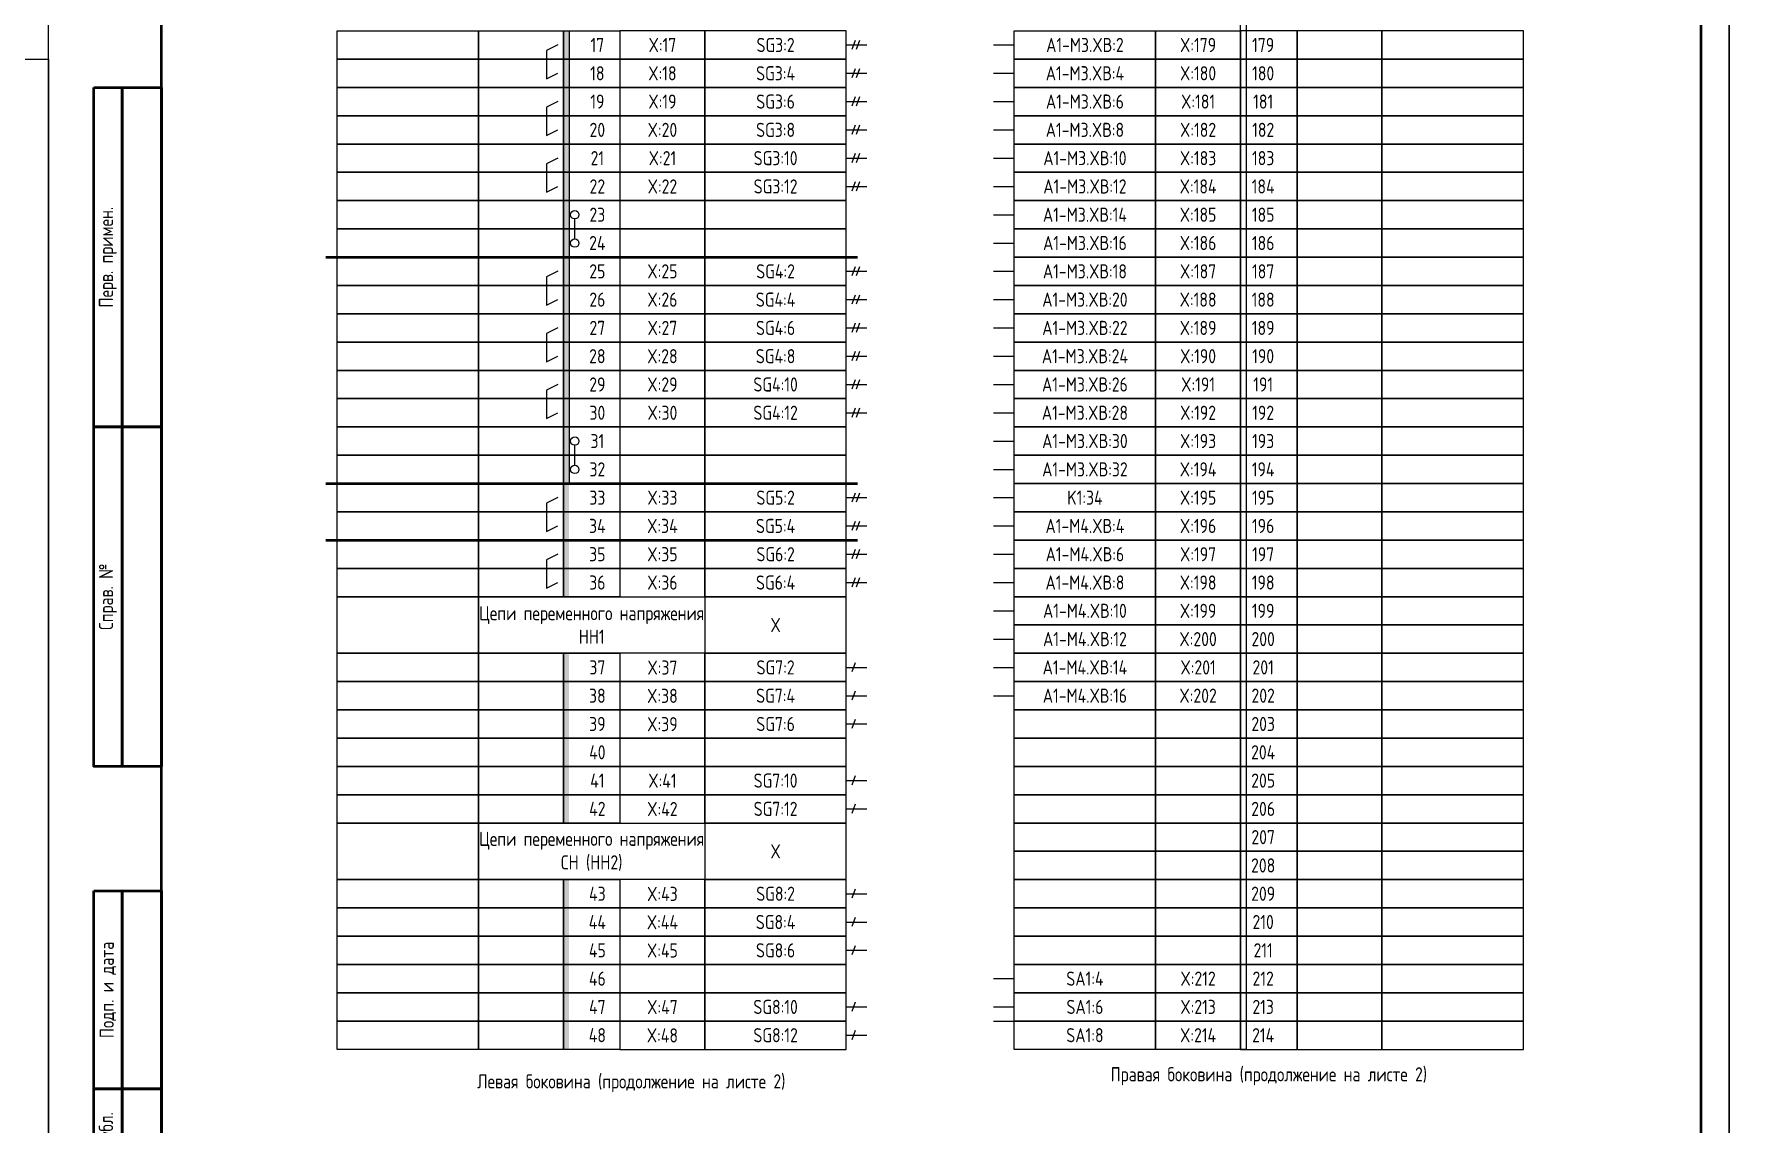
# Model space of a CAD drawing. Header units: millimetres. Extents: x -1117 to 4405, y -90 to 586.
# Drawn here: x 3357.5 to 3661, y 108.9 to 301.4 of the extents above; entities that cross this region are included whole.
import ezdxf

# ---------------------------------------------------------------- set-up
doc = ezdxf.new("R2010")
doc.units = ezdxf.units.MM
doc.styles.add('Gost_type_A', font='GOST_0.TTF')

# ---------------------------------------------------------------- blocks, each defined once
blk = doc.blocks.new('Штамп левый верхний')
at = {"lineweight": 50}
for points in [[(-12, 0), (-7, 0), (-7, -60), (-12, -60)], [(-7, 0), (0, 0), (0, -60), (-7, -60)], [(-12, -60), (-7, -60), (-7, -120), (-12, -120)], [(-7, -60), (0, -60), (0, -120), (-7, -120)]]:
    blk.add_lwpolyline(points, close=True, dxfattribs=at)
at = {"char_height": 2.5, "width": 60, "attachment_point": 5, "rotation": 90, "style": 'Gost_type_A'}
for s, insert in [('Перв. примен.', (-9.5, -30)), ('Справ. №', (-9.5, -90))]:
    blk.add_mtext(s, dxfattribs=dict(at, insert=insert))
blk = doc.blocks.new('Штамп левый нижний')
at = {"lineweight": 50}
for points in [[(-12, 145), (-7, 145), (-7, 110), (-12, 110)], [(-7, 145), (0, 145), (0, 110), (-7, 110)], [(-12, 110), (-7, 110), (-7, 85), (-12, 85)], [(-7, 110), (0, 110), (0, 85), (-7, 85)], [(-12, 85), (-7, 85), (-7, 60), (-12, 60)], [(-7, 85), (0, 85), (0, 60), (-7, 60)], [(-12, 60), (-7, 60), (-7, 25), (-12, 25)], [(-7, 60), (0, 60), (0, 25), (-7, 25)], [(-12, 25), (-7, 25), (-7, 0), (-12, 0)], [(-7, 25), (0, 25), (0, 0), (-7, 0)]]:
    blk.add_lwpolyline(points, close=True, dxfattribs=at)
at = {"char_height": 2.5, "attachment_point": 5, "rotation": 90, "style": 'Gost_type_A'}
for s, insert, width in [('Подп. и дата', (-9.5, 127.5), 35), ('Инв. № дубл.', (-9.5, 97.5), 25), ('Взам. инв. №', (-9.5, 72.5), 25), ('Подп. и дата', (-9.5, 42.5), 35), ('Инв. N подл.', (-9.5, 12.5), 25)]:
    blk.add_mtext(s, dxfattribs=dict(at, insert=insert, width=width))
blk = doc.blocks.new('Формат_А3')
blk.add_lwpolyline([(-420, 297), (0, 297), (0, 0), (-420, 0)], close=True)

msp = doc.modelspace()

# ---------------------------------------------------------------- hatches: boundary and pattern name
h = msp.add_hatch(color=256)
h.dxf.hatch_style = 1
h.paths.add_polyline_path([(3452, 302), (3451, 302), (3451, 262), (3452, 262)])
h = msp.add_hatch(color=256)
h.dxf.hatch_style = 1
h.paths.add_polyline_path([(3452, 262), (3451, 262), (3451, 202), (3452, 202)])
h = msp.add_hatch(color=7)
h.dxf.hatch_style = 1
h.paths.add_polyline_path([(3452, 192), (3451, 192), (3451, 162), (3452, 162)])
h = msp.add_hatch(color=7)
h.dxf.hatch_style = 1
h.paths.add_polyline_path([(3452, 152), (3451, 152), (3451, 122), (3452, 122)])

# ---------------------------------------------------------------- linework, layer by layer
for p, q in [((3501, 299.5), (3504.62, 299.5)), ((3502.54, 300.31), (3501.96, 298.69)), ((3503.33, 300.31), (3502.75, 298.69)), ((3527.04, 299.5), (3530.67, 299.5)), ((3501, 294.5), (3504.62, 294.5)), ((3502.54, 295.31), (3501.96, 293.69)), ((3503.33, 295.31), (3502.75, 293.69)), ((3527.04, 294.5), (3530.67, 294.5)), ((3501, 289.5), (3504.62, 289.5)), ((3502.54, 290.31), (3501.96, 288.69)), ((3503.33, 290.31), (3502.75, 288.69)), ((3527.04, 289.5), (3530.67, 289.5)), ((3502.54, 285.31), (3501.96, 283.69)), ((3503.33, 285.31), (3502.75, 283.69)), ((3501, 284.5), (3504.62, 284.5)), ((3527.04, 284.5), (3530.67, 284.5)), ((3501, 279.5), (3504.62, 279.5)), ((3502.54, 280.31), (3501.96, 278.69)), ((3503.33, 280.31), (3502.75, 278.69)), ((3527.04, 279.5), (3530.67, 279.5)), ((3501, 274.5), (3504.62, 274.5)), ((3502.54, 275.31), (3501.96, 273.69)), ((3503.33, 275.31), (3502.75, 273.69)), ((3527.04, 274.5), (3530.67, 274.5)), ((3453, 265.25), (3453, 268.75)), ((3527.04, 269.5), (3530.67, 269.5)), ((3527.04, 264.5), (3530.67, 264.5)), ((3501, 259.5), (3504.62, 259.5)), ((3502.54, 260.31), (3501.96, 258.69)), ((3503.33, 260.31), (3502.75, 258.69)), ((3527.04, 259.5), (3530.67, 259.5)), ((3502.54, 255.31), (3501.96, 253.69)), ((3503.33, 255.31), (3502.75, 253.69)), ((3501, 254.5), (3504.62, 254.5)), ((3527.04, 254.5), (3530.67, 254.5)), ((3501, 249.5), (3504.62, 249.5)), ((3502.54, 250.31), (3501.96, 248.69)), ((3503.33, 250.31), (3502.75, 248.69)), ((3527.04, 249.5), (3530.67, 249.5)), ((3501, 244.5), (3504.62, 244.5)), ((3502.54, 245.31), (3501.96, 243.69)), ((3503.33, 245.31), (3502.75, 243.69)), ((3527.04, 244.5), (3530.67, 244.5)), ((3502.54, 240.31), (3501.96, 238.69)), ((3503.33, 240.31), (3502.75, 238.69)), ((3501, 239.5), (3504.62, 239.5)), ((3527.04, 239.5), (3530.67, 239.5)), ((3501, 234.5), (3504.62, 234.5)), ((3502.54, 235.31), (3501.96, 233.69)), ((3503.33, 235.31), (3502.75, 233.69)), ((3527.04, 234.5), (3530.67, 234.5)), ((3453, 225.25), (3453, 228.75)), ((3527.04, 229.5), (3530.67, 229.5)), ((3527.04, 224.5), (3530.67, 224.5)), ((3501, 219.5), (3504.62, 219.5)), ((3502.54, 220.31), (3501.96, 218.69)), ((3503.33, 220.31), (3502.75, 218.69)), ((3527.04, 219.5), (3530.67, 219.5)), ((3501, 214.5), (3504.62, 214.5)), ((3502.54, 215.31), (3501.96, 213.69)), ((3503.33, 215.31), (3502.75, 213.69)), ((3527.04, 214.5), (3530.67, 214.5)), ((3501, 209.5), (3504.62, 209.5)), ((3502.54, 210.31), (3501.96, 208.69)), ((3503.33, 210.31), (3502.75, 208.69)), ((3527.04, 209.5), (3530.67, 209.5)), ((3501, 204.5), (3504.62, 204.5)), ((3502.54, 205.31), (3501.96, 203.69)), ((3503.33, 205.31), (3502.75, 203.69)), ((3527.04, 204.5), (3530.67, 204.5)), ((3527.04, 199.5), (3530.67, 199.5)), ((3527.04, 194.5), (3530.67, 194.5)), ((3501, 189.5), (3504.62, 189.5)), ((3502.54, 190.31), (3501.96, 188.69)), ((3527.04, 189.5), (3530.67, 189.5)), ((3502.54, 185.31), (3501.96, 183.69)), ((3501, 184.5), (3504.62, 184.5)), ((3527.04, 184.5), (3530.67, 184.5)), ((3501, 179.5), (3504.62, 179.5)), ((3502.54, 180.31), (3501.96, 178.69)), ((3502.54, 170.31), (3501.96, 168.69)), ((3501, 169.5), (3504.62, 169.5)), ((3501, 164.5), (3504.62, 164.5)), ((3502.54, 165.31), (3501.96, 163.69)), ((3501, 149.5), (3504.62, 149.5)), ((3502.54, 150.31), (3501.96, 148.69)), ((3501, 144.5), (3504.62, 144.5)), ((3502.54, 145.31), (3501.96, 143.69)), ((3502.54, 140.31), (3501.96, 138.69)), ((3501, 139.5), (3504.62, 139.5)), ((3527.04, 134.5), (3530.67, 134.5)), ((3501, 129.5), (3504.62, 129.5)), ((3502.54, 130.31), (3501.96, 128.69)), ((3527.04, 129.5), (3530.67, 129.5)), ((3501, 124.5), (3504.62, 124.5)), ((3502.54, 125.31), (3501.96, 123.69)), ((3527.04, 127), (3530.67, 127))]:
    msp.add_line(p, q)
at = {"lineweight": 50}
for p, q in [((3409, 262), (3503, 262)), ((3409, 222), (3503, 222)), ((3409, 212), (3503, 212))]:
    msp.add_line(p, q, dxfattribs=at)
at = {"color": 5}
msp.add_line((3451, 202), (3451, 202), dxfattribs=at)
for points in [[(3657, 420), (3657, 0), (3360, 0), (3360, 420)], [(3954, 420), (3954, 0), (3657, 0), (3657, 420)], [(3570.67, 382), (3571.67, 382), (3571.67, 122), (3570.67, 122)], [(3411, 302), (3436, 302), (3436, 297), (3411, 297)], [(3436, 302), (3451, 302), (3451, 297), (3436, 297)], [(3451, 302), (3461, 302), (3461, 297), (3451, 297)], [(3476, 302), (3461, 302), (3461, 297), (3476, 297)], [(3501, 302), (3476, 302), (3476, 297), (3501, 297)], [(3555.67, 302), (3570.67, 302), (3570.67, 297), (3555.67, 297)], [(3580.67, 302), (3570.67, 302), (3570.67, 297), (3580.67, 297)], [(3595.67, 302), (3580.67, 302), (3580.67, 297), (3595.67, 297)], [(3620.67, 302), (3595.67, 302), (3595.67, 297), (3620.67, 297)], [(3411, 297), (3436, 297), (3436, 292), (3411, 292)], [(3436, 297), (3451, 297), (3451, 292), (3436, 292)], [(3451, 297), (3461, 297), (3461, 292), (3451, 292)], [(3476, 297), (3461, 297), (3461, 292), (3476, 292)], [(3501, 297), (3476, 297), (3476, 292), (3501, 292)], [(3530.67, 297), (3555.67, 297), (3555.67, 292), (3530.67, 292)], [(3555.67, 297), (3570.67, 297), (3570.67, 292), (3555.67, 292)], [(3580.67, 297), (3570.67, 297), (3570.67, 292), (3580.67, 292)], [(3595.67, 297), (3580.67, 297), (3580.67, 292), (3595.67, 292)], [(3620.67, 297), (3595.67, 297), (3595.67, 292), (3620.67, 292)], [(3411, 292), (3436, 292), (3436, 287), (3411, 287)], [(3436, 292), (3451, 292), (3451, 287), (3436, 287)], [(3451, 292), (3461, 292), (3461, 287), (3451, 287)], [(3476, 292), (3461, 292), (3461, 287), (3476, 287)], [(3501, 292), (3476, 292), (3476, 287), (3501, 287)], [(3530.67, 292), (3555.67, 292), (3555.67, 287), (3530.67, 287)], [(3555.67, 292), (3570.67, 292), (3570.67, 287), (3555.67, 287)], [(3580.67, 292), (3570.67, 292), (3570.67, 287), (3580.67, 287)], [(3595.67, 292), (3580.67, 292), (3580.67, 287), (3595.67, 287)], [(3620.67, 292), (3595.67, 292), (3595.67, 287), (3620.67, 287)], [(3411, 287), (3436, 287), (3436, 282), (3411, 282)], [(3436, 287), (3451, 287), (3451, 282), (3436, 282)], [(3451, 287), (3461, 287), (3461, 282), (3451, 282)], [(3476, 287), (3461, 287), (3461, 282), (3476, 282)], [(3501, 287), (3476, 287), (3476, 282), (3501, 282)], [(3530.67, 287), (3555.67, 287), (3555.67, 282), (3530.67, 282)], [(3530.67, 287), (3555.67, 287), (3555.67, 282), (3530.67, 282)], [(3555.67, 287), (3570.67, 287), (3570.67, 282), (3555.67, 282)], [(3555.67, 287), (3570.67, 287), (3570.67, 282), (3555.67, 282)], [(3580.67, 287), (3570.67, 287), (3570.67, 282), (3580.67, 282)], [(3580.67, 287), (3570.67, 287), (3570.67, 282), (3580.67, 282)], [(3595.67, 287), (3580.67, 287), (3580.67, 282), (3595.67, 282)], [(3595.67, 287), (3580.67, 287), (3580.67, 282), (3595.67, 282)], [(3620.67, 287), (3595.67, 287), (3595.67, 282), (3620.67, 282)], [(3620.67, 287), (3595.67, 287), (3595.67, 282), (3620.67, 282)], [(3411, 282), (3436, 282), (3436, 277), (3411, 277)], [(3436, 282), (3451, 282), (3451, 277), (3436, 277)], [(3451, 282), (3461, 282), (3461, 277), (3451, 277)], [(3476, 282), (3461, 282), (3461, 277), (3476, 277)], [(3501, 282), (3476, 282), (3476, 277), (3501, 277)], [(3530.67, 282), (3555.67, 282), (3555.67, 277), (3530.67, 277)], [(3530.67, 282), (3555.67, 282), (3555.67, 277), (3530.67, 277)], [(3555.67, 282), (3570.67, 282), (3570.67, 277), (3555.67, 277)], [(3555.67, 282), (3570.67, 282), (3570.67, 277), (3555.67, 277)], [(3580.67, 282), (3570.67, 282), (3570.67, 277), (3580.67, 277)], [(3580.67, 282), (3570.67, 282), (3570.67, 277), (3580.67, 277)], [(3595.67, 282), (3580.67, 282), (3580.67, 277), (3595.67, 277)], [(3595.67, 282), (3580.67, 282), (3580.67, 277), (3595.67, 277)], [(3620.67, 282), (3595.67, 282), (3595.67, 277), (3620.67, 277)], [(3620.67, 282), (3595.67, 282), (3595.67, 277), (3620.67, 277)], [(3411, 277), (3436, 277), (3436, 272), (3411, 272)], [(3436, 277), (3451, 277), (3451, 272), (3436, 272)], [(3451, 277), (3461, 277), (3461, 272), (3451, 272)], [(3476, 277), (3461, 277), (3461, 272), (3476, 272)], [(3501, 277), (3476, 277), (3476, 272), (3501, 272)], [(3530.67, 277), (3555.67, 277), (3555.67, 272), (3530.67, 272)], [(3530.67, 277), (3555.67, 277), (3555.67, 272), (3530.67, 272)], [(3555.67, 277), (3570.67, 277), (3570.67, 272), (3555.67, 272)], [(3555.67, 277), (3570.67, 277), (3570.67, 272), (3555.67, 272)], [(3580.67, 277), (3570.67, 277), (3570.67, 272), (3580.67, 272)], [(3580.67, 277), (3570.67, 277), (3570.67, 272), (3580.67, 272)], [(3595.67, 277), (3580.67, 277), (3580.67, 272), (3595.67, 272)], [(3595.67, 277), (3580.67, 277), (3580.67, 272), (3595.67, 272)], [(3620.67, 277), (3595.67, 277), (3595.67, 272), (3620.67, 272)], [(3620.67, 277), (3595.67, 277), (3595.67, 272), (3620.67, 272)], [(3411, 272), (3436, 272), (3436, 267), (3411, 267)], [(3436, 272), (3451, 272), (3451, 267), (3436, 267)], [(3451, 272), (3461, 272), (3461, 267), (3451, 267)], [(3476, 272), (3461, 272), (3461, 267), (3476, 267)], [(3501, 272), (3476, 272), (3476, 267), (3501, 267)], [(3530.67, 272), (3555.67, 272), (3555.67, 267), (3530.67, 267)], [(3530.67, 272), (3555.67, 272), (3555.67, 267), (3530.67, 267)], [(3555.67, 272), (3570.67, 272), (3570.67, 267), (3555.67, 267)], [(3555.67, 272), (3570.67, 272), (3570.67, 267), (3555.67, 267)], [(3580.67, 272), (3570.67, 272), (3570.67, 267), (3580.67, 267)], [(3580.67, 272), (3570.67, 272), (3570.67, 267), (3580.67, 267)], [(3595.67, 272), (3580.67, 272), (3580.67, 267), (3595.67, 267)], [(3595.67, 272), (3580.67, 272), (3580.67, 267), (3595.67, 267)], [(3620.67, 272), (3595.67, 272), (3595.67, 267), (3620.67, 267)], [(3620.67, 272), (3595.67, 272), (3595.67, 267), (3620.67, 267)], [(3411, 267), (3436, 267), (3436, 262), (3411, 262)], [(3436, 267), (3451, 267), (3451, 262), (3436, 262)], [(3451, 267), (3461, 267), (3461, 262), (3451, 262)], [(3476, 267), (3461, 267), (3461, 262), (3476, 262)], [(3501, 267), (3476, 267), (3476, 262), (3501, 262)], [(3530.67, 267), (3555.67, 267), (3555.67, 262), (3530.67, 262)], [(3555.67, 267), (3570.67, 267), (3570.67, 262), (3555.67, 262)], [(3580.67, 267), (3570.67, 267), (3570.67, 262), (3580.67, 262)], [(3595.67, 267), (3580.67, 267), (3580.67, 262), (3595.67, 262)], [(3620.67, 267), (3595.67, 267), (3595.67, 262), (3620.67, 262)], [(3411, 262), (3436, 262), (3436, 257), (3411, 257)], [(3436, 262), (3451, 262), (3451, 257), (3436, 257)], [(3451, 262), (3461, 262), (3461, 257), (3451, 257)], [(3476, 262), (3461, 262), (3461, 257), (3476, 257)], [(3501, 262), (3476, 262), (3476, 257), (3501, 257)], [(3530.67, 262), (3555.67, 262), (3555.67, 257), (3530.67, 257)], [(3555.67, 262), (3570.67, 262), (3570.67, 257), (3555.67, 257)], [(3580.67, 262), (3570.67, 262), (3570.67, 257), (3580.67, 257)], [(3595.67, 262), (3580.67, 262), (3580.67, 257), (3595.67, 257)], [(3620.67, 262), (3595.67, 262), (3595.67, 257), (3620.67, 257)], [(3411, 257), (3436, 257), (3436, 252), (3411, 252)], [(3436, 257), (3451, 257), (3451, 252), (3436, 252)], [(3451, 257), (3461, 257), (3461, 252), (3451, 252)], [(3476, 257), (3461, 257), (3461, 252), (3476, 252)], [(3501, 257), (3476, 257), (3476, 252), (3501, 252)], [(3530.67, 257), (3555.67, 257), (3555.67, 252), (3530.67, 252)], [(3555.67, 257), (3570.67, 257), (3570.67, 252), (3555.67, 252)], [(3580.67, 257), (3570.67, 257), (3570.67, 252), (3580.67, 252)], [(3595.67, 257), (3580.67, 257), (3580.67, 252), (3595.67, 252)], [(3620.67, 257), (3595.67, 257), (3595.67, 252), (3620.67, 252)], [(3411, 252), (3436, 252), (3436, 247), (3411, 247)], [(3436, 252), (3451, 252), (3451, 247), (3436, 247)], [(3451, 252), (3461, 252), (3461, 247), (3451, 247)], [(3476, 252), (3461, 252), (3461, 247), (3476, 247)], [(3501, 252), (3476, 252), (3476, 247), (3501, 247)], [(3530.67, 252), (3555.67, 252), (3555.67, 247), (3530.67, 247)], [(3555.67, 252), (3570.67, 252), (3570.67, 247), (3555.67, 247)], [(3580.67, 252), (3570.67, 252), (3570.67, 247), (3580.67, 247)], [(3595.67, 252), (3580.67, 252), (3580.67, 247), (3595.67, 247)], [(3620.67, 252), (3595.67, 252), (3595.67, 247), (3620.67, 247)], [(3411, 247), (3436, 247), (3436, 242), (3411, 242)], [(3436, 247), (3451, 247), (3451, 242), (3436, 242)], [(3451, 247), (3461, 247), (3461, 242), (3451, 242)], [(3476, 247), (3461, 247), (3461, 242), (3476, 242)], [(3501, 247), (3476, 247), (3476, 242), (3501, 242)], [(3530.67, 247), (3555.67, 247), (3555.67, 242), (3530.67, 242)], [(3555.67, 247), (3570.67, 247), (3570.67, 242), (3555.67, 242)], [(3580.67, 247), (3570.67, 247), (3570.67, 242), (3580.67, 242)], [(3595.67, 247), (3580.67, 247), (3580.67, 242), (3595.67, 242)], [(3620.67, 247), (3595.67, 247), (3595.67, 242), (3620.67, 242)], [(3411, 242), (3436, 242), (3436, 237), (3411, 237)], [(3436, 242), (3451, 242), (3451, 237), (3436, 237)], [(3451, 242), (3461, 242), (3461, 237), (3451, 237)], [(3476, 242), (3461, 242), (3461, 237), (3476, 237)], [(3501, 242), (3476, 242), (3476, 237), (3501, 237)], [(3530.67, 242), (3555.67, 242), (3555.67, 237), (3530.67, 237)], [(3555.67, 242), (3570.67, 242), (3570.67, 237), (3555.67, 237)], [(3580.67, 242), (3570.67, 242), (3570.67, 237), (3580.67, 237)], [(3595.67, 242), (3580.67, 242), (3580.67, 237), (3595.67, 237)], [(3620.67, 242), (3595.67, 242), (3595.67, 237), (3620.67, 237)], [(3411, 237), (3436, 237), (3436, 232), (3411, 232)], [(3436, 237), (3451, 237), (3451, 232), (3436, 232)], [(3451, 237), (3461, 237), (3461, 232), (3451, 232)], [(3476, 237), (3461, 237), (3461, 232), (3476, 232)], [(3501, 237), (3476, 237), (3476, 232), (3501, 232)], [(3530.67, 237), (3555.67, 237), (3555.67, 232), (3530.67, 232)], [(3530.67, 237), (3555.67, 237), (3555.67, 232), (3530.67, 232)], [(3555.67, 237), (3570.67, 237), (3570.67, 232), (3555.67, 232)], [(3555.67, 237), (3570.67, 237), (3570.67, 232), (3555.67, 232)], [(3580.67, 237), (3570.67, 237), (3570.67, 232), (3580.67, 232)], [(3580.67, 237), (3570.67, 237), (3570.67, 232), (3580.67, 232)], [(3595.67, 237), (3580.67, 237), (3580.67, 232), (3595.67, 232)], [(3595.67, 237), (3580.67, 237), (3580.67, 232), (3595.67, 232)], [(3620.67, 237), (3595.67, 237), (3595.67, 232), (3620.67, 232)], [(3620.67, 237), (3595.67, 237), (3595.67, 232), (3620.67, 232)], [(3411, 232), (3436, 232), (3436, 227), (3411, 227)], [(3436, 232), (3451, 232), (3451, 227), (3436, 227)], [(3451, 232), (3461, 232), (3461, 227), (3451, 227)], [(3476, 232), (3461, 232), (3461, 227), (3476, 227)], [(3501, 232), (3476, 232), (3476, 227), (3501, 227)], [(3530.67, 232), (3555.67, 232), (3555.67, 227), (3530.67, 227)], [(3530.67, 232), (3555.67, 232), (3555.67, 227), (3530.67, 227)], [(3555.67, 232), (3570.67, 232), (3570.67, 227), (3555.67, 227)], [(3555.67, 232), (3570.67, 232), (3570.67, 227), (3555.67, 227)], [(3580.67, 232), (3570.67, 232), (3570.67, 227), (3580.67, 227)], [(3580.67, 232), (3570.67, 232), (3570.67, 227), (3580.67, 227)], [(3595.67, 232), (3580.67, 232), (3580.67, 227), (3595.67, 227)], [(3595.67, 232), (3580.67, 232), (3580.67, 227), (3595.67, 227)], [(3620.67, 232), (3595.67, 232), (3595.67, 227), (3620.67, 227)], [(3620.67, 232), (3595.67, 232), (3595.67, 227), (3620.67, 227)], [(3411, 227), (3436, 227), (3436, 222), (3411, 222)], [(3436, 227), (3451, 227), (3451, 222), (3436, 222)], [(3451, 227), (3461, 227), (3461, 222), (3451, 222)], [(3476, 227), (3461, 227), (3461, 222), (3476, 222)], [(3501, 227), (3476, 227), (3476, 222), (3501, 222)], [(3530.67, 227), (3555.67, 227), (3555.67, 222), (3530.67, 222)], [(3530.67, 227), (3555.67, 227), (3555.67, 222), (3530.67, 222)], [(3555.67, 227), (3570.67, 227), (3570.67, 222), (3555.67, 222)], [(3555.67, 227), (3570.67, 227), (3570.67, 222), (3555.67, 222)], [(3580.67, 227), (3570.67, 227), (3570.67, 222), (3580.67, 222)], [(3580.67, 227), (3570.67, 227), (3570.67, 222), (3580.67, 222)], [(3595.67, 227), (3580.67, 227), (3580.67, 222), (3595.67, 222)], [(3595.67, 227), (3580.67, 227), (3580.67, 222), (3595.67, 222)], [(3620.67, 227), (3595.67, 227), (3595.67, 222), (3620.67, 222)], [(3620.67, 227), (3595.67, 227), (3595.67, 222), (3620.67, 222)], [(3411, 222), (3436, 222), (3436, 217), (3411, 217)], [(3436, 222), (3451, 222), (3451, 217), (3436, 217)], [(3451, 222), (3461, 222), (3461, 217), (3451, 217)], [(3476, 222), (3461, 222), (3461, 217), (3476, 217)], [(3501, 222), (3476, 222), (3476, 217), (3501, 217)], [(3530.67, 222), (3555.67, 222), (3555.67, 217), (3530.67, 217)], [(3555.67, 222), (3570.67, 222), (3570.67, 217), (3555.67, 217)], [(3580.67, 222), (3570.67, 222), (3570.67, 217), (3580.67, 217)], [(3595.67, 222), (3580.67, 222), (3580.67, 217), (3595.67, 217)], [(3620.67, 222), (3595.67, 222), (3595.67, 217), (3620.67, 217)], [(3411, 217), (3436, 217), (3436, 212), (3411, 212)], [(3436, 217), (3451, 217), (3451, 212), (3436, 212)], [(3451, 217), (3461, 217), (3461, 212), (3451, 212)], [(3476, 217), (3461, 217), (3461, 212), (3476, 212)], [(3501, 217), (3476, 217), (3476, 212), (3501, 212)], [(3530.67, 217), (3555.67, 217), (3555.67, 212), (3530.67, 212)], [(3555.67, 217), (3570.67, 217), (3570.67, 212), (3555.67, 212)], [(3580.67, 217), (3570.67, 217), (3570.67, 212), (3580.67, 212)], [(3595.67, 217), (3580.67, 217), (3580.67, 212), (3595.67, 212)], [(3620.67, 217), (3595.67, 217), (3595.67, 212), (3620.67, 212)], [(3411, 212), (3436, 212), (3436, 207), (3411, 207)], [(3436, 212), (3451, 212), (3451, 207), (3436, 207)], [(3451, 212), (3461, 212), (3461, 207), (3451, 207)], [(3476, 212), (3461, 212), (3461, 207), (3476, 207)], [(3501, 212), (3476, 212), (3476, 207), (3501, 207)], [(3530.67, 212), (3555.67, 212), (3555.67, 207), (3530.67, 207)], [(3555.67, 212), (3570.67, 212), (3570.67, 207), (3555.67, 207)], [(3580.67, 212), (3570.67, 212), (3570.67, 207), (3580.67, 207)], [(3595.67, 212), (3580.67, 212), (3580.67, 207), (3595.67, 207)], [(3620.67, 212), (3595.67, 212), (3595.67, 207), (3620.67, 207)], [(3411, 207), (3436, 207), (3436, 202), (3411, 202)], [(3436, 207), (3451, 207), (3451, 202), (3436, 202)], [(3451, 207), (3461, 207), (3461, 202), (3451, 202)], [(3476, 207), (3461, 207), (3461, 202), (3476, 202)], [(3501, 207), (3476, 207), (3476, 202), (3501, 202)], [(3530.67, 207), (3555.67, 207), (3555.67, 202), (3530.67, 202)], [(3555.67, 207), (3570.67, 207), (3570.67, 202), (3555.67, 202)], [(3580.67, 207), (3570.67, 207), (3570.67, 202), (3580.67, 202)], [(3595.67, 207), (3580.67, 207), (3580.67, 202), (3595.67, 202)], [(3620.67, 207), (3595.67, 207), (3595.67, 202), (3620.67, 202)], [(3411, 202), (3436, 202), (3436, 192), (3411, 192)], [(3436, 202), (3476, 202), (3476, 192), (3436, 192)], [(3501, 202), (3476, 202), (3476, 192), (3501, 192)], [(3530.67, 202), (3555.67, 202), (3555.67, 197), (3530.67, 197)], [(3555.67, 202), (3570.67, 202), (3570.67, 197), (3555.67, 197)], [(3580.67, 202), (3570.67, 202), (3570.67, 197), (3580.67, 197)], [(3595.67, 202), (3580.67, 202), (3580.67, 197), (3595.67, 197)], [(3620.67, 202), (3595.67, 202), (3595.67, 197), (3620.67, 197)], [(3530.67, 197), (3555.67, 197), (3555.67, 192), (3530.67, 192)], [(3555.67, 197), (3570.67, 197), (3570.67, 192), (3555.67, 192)], [(3580.67, 197), (3570.67, 197), (3570.67, 192), (3580.67, 192)], [(3595.67, 197), (3580.67, 197), (3580.67, 192), (3595.67, 192)], [(3620.67, 197), (3595.67, 197), (3595.67, 192), (3620.67, 192)], [(3411, 192), (3436, 192), (3436, 187), (3411, 187)], [(3436, 192), (3451, 192), (3451, 187), (3436, 187)], [(3451, 192), (3461, 192), (3461, 187), (3451, 187)], [(3476, 192), (3461, 192), (3461, 187), (3476, 187)], [(3501, 192), (3476, 192), (3476, 187), (3501, 187)], [(3530.67, 192), (3555.67, 192), (3555.67, 187), (3530.67, 187)], [(3530.67, 192), (3555.67, 192), (3555.67, 187), (3530.67, 187)], [(3555.67, 192), (3570.67, 192), (3570.67, 187), (3555.67, 187)], [(3555.67, 192), (3570.67, 192), (3570.67, 187), (3555.67, 187)], [(3580.67, 192), (3570.67, 192), (3570.67, 187), (3580.67, 187)], [(3580.67, 192), (3570.67, 192), (3570.67, 187), (3580.67, 187)], [(3595.67, 192), (3580.67, 192), (3580.67, 187), (3595.67, 187)], [(3595.67, 192), (3580.67, 192), (3580.67, 187), (3595.67, 187)], [(3620.67, 192), (3595.67, 192), (3595.67, 187), (3620.67, 187)], [(3620.67, 192), (3595.67, 192), (3595.67, 187), (3620.67, 187)], [(3411, 187), (3436, 187), (3436, 182), (3411, 182)], [(3436, 187), (3451, 187), (3451, 182), (3436, 182)], [(3451, 187), (3461, 187), (3461, 182), (3451, 182)], [(3476, 187), (3461, 187), (3461, 182), (3476, 182)], [(3501, 187), (3476, 187), (3476, 182), (3501, 182)], [(3530.67, 187), (3555.67, 187), (3555.67, 182), (3530.67, 182)], [(3530.67, 187), (3555.67, 187), (3555.67, 182), (3530.67, 182)], [(3555.67, 187), (3570.67, 187), (3570.67, 182), (3555.67, 182)], [(3555.67, 187), (3570.67, 187), (3570.67, 182), (3555.67, 182)], [(3580.67, 187), (3570.67, 187), (3570.67, 182), (3580.67, 182)], [(3580.67, 187), (3570.67, 187), (3570.67, 182), (3580.67, 182)], [(3595.67, 187), (3580.67, 187), (3580.67, 182), (3595.67, 182)], [(3595.67, 187), (3580.67, 187), (3580.67, 182), (3595.67, 182)], [(3620.67, 187), (3595.67, 187), (3595.67, 182), (3620.67, 182)], [(3620.67, 187), (3595.67, 187), (3595.67, 182), (3620.67, 182)], [(3411, 182), (3436, 182), (3436, 177), (3411, 177)], [(3436, 182), (3451, 182), (3451, 177), (3436, 177)], [(3451, 182), (3461, 182), (3461, 177), (3451, 177)], [(3476, 182), (3461, 182), (3461, 177), (3476, 177)], [(3501, 182), (3476, 182), (3476, 177), (3501, 177)], [(3530.67, 182), (3555.67, 182), (3555.67, 177), (3530.67, 177)], [(3530.67, 182), (3555.67, 182), (3555.67, 177), (3530.67, 177)], [(3555.67, 182), (3570.67, 182), (3570.67, 177), (3555.67, 177)], [(3555.67, 182), (3570.67, 182), (3570.67, 177), (3555.67, 177)], [(3580.67, 182), (3570.67, 182), (3570.67, 177), (3580.67, 177)], [(3580.67, 182), (3570.67, 182), (3570.67, 177), (3580.67, 177)], [(3595.67, 182), (3580.67, 182), (3580.67, 177), (3595.67, 177)], [(3595.67, 182), (3580.67, 182), (3580.67, 177), (3595.67, 177)], [(3620.67, 182), (3595.67, 182), (3595.67, 177), (3620.67, 177)], [(3620.67, 182), (3595.67, 182), (3595.67, 177), (3620.67, 177)], [(3411, 177), (3436, 177), (3436, 172), (3411, 172)], [(3436, 177), (3451, 177), (3451, 172), (3436, 172)], [(3451, 177), (3461, 177), (3461, 172), (3451, 172)], [(3476, 177), (3461, 177), (3461, 172), (3476, 172)], [(3501, 177), (3476, 177), (3476, 172), (3501, 172)], [(3530.67, 177), (3555.67, 177), (3555.67, 172), (3530.67, 172)], [(3555.67, 177), (3570.67, 177), (3570.67, 172), (3555.67, 172)], [(3580.67, 177), (3570.67, 177), (3570.67, 172), (3580.67, 172)], [(3595.67, 177), (3580.67, 177), (3580.67, 172), (3595.67, 172)], [(3620.67, 177), (3595.67, 177), (3595.67, 172), (3620.67, 172)], [(3411, 172), (3436, 172), (3436, 167), (3411, 167)], [(3436, 172), (3451, 172), (3451, 167), (3436, 167)], [(3451, 172), (3461, 172), (3461, 167), (3451, 167)], [(3476, 172), (3461, 172), (3461, 167), (3476, 167)], [(3501, 172), (3476, 172), (3476, 167), (3501, 167)], [(3530.67, 172), (3555.67, 172), (3555.67, 167), (3530.67, 167)], [(3555.67, 172), (3570.67, 172), (3570.67, 167), (3555.67, 167)], [(3580.67, 172), (3570.67, 172), (3570.67, 167), (3580.67, 167)], [(3595.67, 172), (3580.67, 172), (3580.67, 167), (3595.67, 167)], [(3620.67, 172), (3595.67, 172), (3595.67, 167), (3620.67, 167)], [(3411, 167), (3436, 167), (3436, 162), (3411, 162)], [(3436, 167), (3451, 167), (3451, 162), (3436, 162)], [(3451, 167), (3461, 167), (3461, 162), (3451, 162)], [(3476, 167), (3461, 167), (3461, 162), (3476, 162)], [(3501, 167), (3476, 167), (3476, 162), (3501, 162)], [(3530.67, 167), (3555.67, 167), (3555.67, 162), (3530.67, 162)], [(3555.67, 167), (3570.67, 167), (3570.67, 162), (3555.67, 162)], [(3580.67, 167), (3570.67, 167), (3570.67, 162), (3580.67, 162)], [(3595.67, 167), (3580.67, 167), (3580.67, 162), (3595.67, 162)], [(3620.67, 167), (3595.67, 167), (3595.67, 162), (3620.67, 162)], [(3411, 162), (3436, 162), (3436, 152), (3411, 152)], [(3436, 162), (3476, 162), (3476, 152), (3436, 152)], [(3501, 162), (3476, 162), (3476, 152), (3501, 152)], [(3530.67, 162), (3555.67, 162), (3555.67, 157), (3530.67, 157)], [(3530.67, 162), (3555.67, 162), (3555.67, 157), (3530.67, 157)], [(3555.67, 162), (3570.67, 162), (3570.67, 157), (3555.67, 157)], [(3555.67, 162), (3570.67, 162), (3570.67, 157), (3555.67, 157)], [(3580.67, 162), (3570.67, 162), (3570.67, 157), (3580.67, 157)], [(3580.67, 162), (3570.67, 162), (3570.67, 157), (3580.67, 157)], [(3595.67, 162), (3580.67, 162), (3580.67, 157), (3595.67, 157)], [(3595.67, 162), (3580.67, 162), (3580.67, 157), (3595.67, 157)], [(3620.67, 162), (3595.67, 162), (3595.67, 157), (3620.67, 157)], [(3620.67, 162), (3595.67, 162), (3595.67, 157), (3620.67, 157)], [(3530.67, 157), (3555.67, 157), (3555.67, 152), (3530.67, 152)], [(3530.67, 157), (3555.67, 157), (3555.67, 152), (3530.67, 152)], [(3555.67, 157), (3570.67, 157), (3570.67, 152), (3555.67, 152)], [(3555.67, 157), (3570.67, 157), (3570.67, 152), (3555.67, 152)], [(3580.67, 157), (3570.67, 157), (3570.67, 152), (3580.67, 152)], [(3580.67, 157), (3570.67, 157), (3570.67, 152), (3580.67, 152)], [(3595.67, 157), (3580.67, 157), (3580.67, 152), (3595.67, 152)], [(3595.67, 157), (3580.67, 157), (3580.67, 152), (3595.67, 152)], [(3620.67, 157), (3595.67, 157), (3595.67, 152), (3620.67, 152)], [(3620.67, 157), (3595.67, 157), (3595.67, 152), (3620.67, 152)], [(3411, 152), (3436, 152), (3436, 147), (3411, 147)], [(3436, 152), (3451, 152), (3451, 147), (3436, 147)], [(3451, 152), (3461, 152), (3461, 147), (3451, 147)], [(3476, 152), (3461, 152), (3461, 147), (3476, 147)], [(3501, 152), (3476, 152), (3476, 147), (3501, 147)], [(3530.67, 152), (3555.67, 152), (3555.67, 147), (3530.67, 147)], [(3555.67, 152), (3570.67, 152), (3570.67, 147), (3555.67, 147)], [(3580.67, 152), (3570.67, 152), (3570.67, 147), (3580.67, 147)], [(3595.67, 152), (3580.67, 152), (3580.67, 147), (3595.67, 147)], [(3620.67, 152), (3595.67, 152), (3595.67, 147), (3620.67, 147)], [(3411, 147), (3436, 147), (3436, 142), (3411, 142)], [(3436, 147), (3451, 147), (3451, 142), (3436, 142)], [(3451, 147), (3461, 147), (3461, 142), (3451, 142)], [(3476, 147), (3461, 147), (3461, 142), (3476, 142)], [(3501, 147), (3476, 147), (3476, 142), (3501, 142)], [(3530.67, 147), (3555.67, 147), (3555.67, 142), (3530.67, 142)], [(3555.67, 147), (3570.67, 147), (3570.67, 142), (3555.67, 142)], [(3580.67, 147), (3570.67, 147), (3570.67, 142), (3580.67, 142)], [(3595.67, 147), (3580.67, 147), (3580.67, 142), (3595.67, 142)], [(3620.67, 147), (3595.67, 147), (3595.67, 142), (3620.67, 142)], [(3411, 142), (3436, 142), (3436, 137), (3411, 137)], [(3436, 142), (3451, 142), (3451, 137), (3436, 137)], [(3451, 142), (3461, 142), (3461, 137), (3451, 137)], [(3476, 142), (3461, 142), (3461, 137), (3476, 137)], [(3501, 142), (3476, 142), (3476, 137), (3501, 137)], [(3530.67, 142), (3555.67, 142), (3555.67, 137), (3530.67, 137)], [(3555.67, 142), (3570.67, 142), (3570.67, 137), (3555.67, 137)], [(3580.67, 142), (3570.67, 142), (3570.67, 137), (3580.67, 137)], [(3595.67, 142), (3580.67, 142), (3580.67, 137), (3595.67, 137)], [(3620.67, 142), (3595.67, 142), (3595.67, 137), (3620.67, 137)], [(3411, 137), (3436, 137), (3436, 132), (3411, 132)], [(3436, 137), (3451, 137), (3451, 132), (3436, 132)], [(3451, 137), (3461, 137), (3461, 132), (3451, 132)], [(3476, 137), (3461, 137), (3461, 132), (3476, 132)], [(3501, 137), (3476, 137), (3476, 132), (3501, 132)], [(3530.67, 137), (3555.67, 137), (3555.67, 132), (3530.67, 132)], [(3555.67, 137), (3570.67, 137), (3570.67, 132), (3555.67, 132)], [(3580.67, 137), (3570.67, 137), (3570.67, 132), (3580.67, 132)], [(3595.67, 137), (3580.67, 137), (3580.67, 132), (3595.67, 132)], [(3620.67, 137), (3595.67, 137), (3595.67, 132), (3620.67, 132)], [(3411, 132), (3436, 132), (3436, 127), (3411, 127)], [(3436, 132), (3451, 132), (3451, 127), (3436, 127)], [(3451, 132), (3461, 132), (3461, 127), (3451, 127)], [(3476, 132), (3461, 132), (3461, 127), (3476, 127)], [(3501, 132), (3476, 132), (3476, 127), (3501, 127)], [(3530.67, 132), (3555.67, 132), (3555.67, 127), (3530.67, 127)], [(3555.67, 132), (3570.67, 132), (3570.67, 127), (3555.67, 127)], [(3580.67, 132), (3570.67, 132), (3570.67, 127), (3580.67, 127)], [(3595.67, 132), (3580.67, 132), (3580.67, 127), (3595.67, 127)], [(3620.67, 132), (3595.67, 132), (3595.67, 127), (3620.67, 127)], [(3411, 127), (3436, 127), (3436, 122), (3411, 122)], [(3436, 127), (3451, 127), (3451, 122), (3436, 122)], [(3451, 127), (3461, 127), (3461, 122), (3451, 122)], [(3476, 127), (3461, 127), (3461, 122), (3476, 122)], [(3501, 127), (3476, 127), (3476, 122), (3501, 122)], [(3530.67, 127), (3555.67, 127), (3555.67, 122), (3530.67, 122)], [(3555.67, 127), (3570.67, 127), (3570.67, 122), (3555.67, 122)], [(3580.67, 127), (3570.67, 127), (3570.67, 122), (3580.67, 122)], [(3595.67, 127), (3580.67, 127), (3580.67, 122), (3595.67, 122)], [(3620.67, 127), (3595.67, 127), (3595.67, 122), (3620.67, 122)]]:
    msp.add_lwpolyline(points, close=True)
at = {"lineweight": 50}
msp.add_lwpolyline([(3652, 415), (3652, 5), (3380, 5), (3380, 415)], close=True, dxfattribs=at)
for points in [[(3451, 262), (3451, 302), (3452, 302), (3452, 262)], [(3450, 299.5), (3448, 298.5), (3448, 293.5), (3450, 294.5)], [(3450, 289.5), (3448, 288.5), (3448, 283.5), (3450, 284.5)], [(3450, 279.5), (3448, 278.5), (3448, 273.5), (3450, 274.5)], [(3451, 222), (3451, 262), (3452, 262), (3452, 222)], [(3450, 259.5), (3448, 258.5), (3448, 253.5), (3450, 254.5)], [(3450, 249.5), (3448, 248.5), (3448, 243.5), (3450, 244.5)], [(3450, 239.5), (3448, 238.5), (3448, 233.5), (3450, 234.5)], [(3450, 219.5), (3448, 218.5), (3448, 213.5), (3450, 214.5)], [(3450, 209.5), (3448, 208.5), (3448, 203.5), (3450, 204.5)]]:
    msp.add_lwpolyline(points)
at = {"color": 0}
msp.add_lwpolyline([(3530.67, 302), (3555.67, 302), (3555.67, 297), (3530.67, 297)], close=True, dxfattribs=at)
for centre in [(3453, 269.5), (3453, 264.5), (3453, 229.5), (3453, 224.5)]:
    msp.add_circle(centre, 0.75)

# ---------------------------------------------------------------- block references
at = {"color": 1}
for name, p in [('Формат_А3', (3360, 0)), ('Штамп левый верхний', (3380, 292)), ('Штамп левый нижний', (3380, 5))]:
    msp.add_blockref(name, p, dxfattribs=at)

# ---------------------------------------------------------------- texts
at = {"ltscale": 10, "char_height": 2.5, "attachment_point": 5, "style": 'Gost_type_A'}
for s, insert, width in [('17', (3457, 299.5), 8), ('X:17', (3468.5, 299.5), 15), ('X:179', (3563.17, 299.5), 15), ('179', (3574.67, 299.5), 8), ('18', (3457, 294.5), 8), ('X:18', (3468.5, 294.5), 15), ('X:180', (3563.17, 294.5), 15), ('180', (3574.67, 294.5), 8), ('19', (3457, 289.5), 8), ('X:19', (3468.5, 289.5), 15), ('X:181', (3563.17, 289.5), 15), ('181', (3574.67, 289.5), 8), ('20', (3457, 284.5), 8), ('X:20', (3468.5, 284.5), 15), ('X:182', (3563.17, 284.5), 15), ('182', (3574.67, 284.5), 8), ('21', (3457, 279.5), 8), ('X:21', (3468.5, 279.5), 15), ('X:183', (3563.17, 279.5), 15), ('183', (3574.67, 279.5), 8), ('22', (3457, 274.5), 8), ('X:22', (3468.5, 274.5), 15), ('X:184', (3563.17, 274.5), 15), ('184', (3574.67, 274.5), 8), ('23', (3457, 269.5), 8), ('X:185', (3563.17, 269.5), 15), ('185', (3574.67, 269.5), 8), ('24', (3457, 264.5), 8), ('X:186', (3563.17, 264.5), 15), ('186', (3574.67, 264.5), 8), ('25', (3457, 259.5), 8), ('X:25', (3468.5, 259.5), 15), ('X:187', (3563.17, 259.5), 15), ('187', (3574.67, 259.5), 8), ('26', (3457, 254.5), 8), ('X:26', (3468.5, 254.5), 15), ('X:188', (3563.17, 254.5), 15), ('188', (3574.67, 254.5), 8), ('27', (3457, 249.5), 8), ('X:27', (3468.5, 249.5), 15), ('X:189', (3563.17, 249.5), 15), ('189', (3574.67, 249.5), 8), ('28', (3457, 244.5), 8), ('X:28', (3468.5, 244.5), 15), ('X:190', (3563.17, 244.5), 15), ('190', (3574.67, 244.5), 8), ('29', (3457, 239.5), 8), ('X:29', (3468.5, 239.5), 15), ('X:191', (3563.17, 239.5), 15), ('191', (3574.67, 239.5), 8), ('30', (3457, 234.5), 8), ('X:30', (3468.5, 234.5), 15), ('X:192', (3563.17, 234.5), 15), ('192', (3574.67, 234.5), 8), ('31', (3457, 229.5), 8), ('X:193', (3563.17, 229.5), 15), ('193', (3574.67, 229.5), 8), ('32', (3457, 224.5), 8), ('X:194', (3563.17, 224.5), 15), ('194', (3574.67, 224.5), 8), ('33', (3457, 219.5), 8), ('X:33', (3468.5, 219.5), 15), ('X:195', (3563.17, 219.5), 15), ('195', (3574.67, 219.5), 8), ('34', (3457, 214.5), 8), ('X:34', (3468.5, 214.5), 15), ('X:196', (3563.17, 214.5), 15), ('196', (3574.67, 214.5), 8), ('35', (3457, 209.5), 8), ('X:35', (3468.5, 209.5), 15), ('X:197', (3563.17, 209.5), 15), ('197', (3574.67, 209.5), 8), ('36', (3457, 204.5), 8), ('X:36', (3468.5, 204.5), 15), ('X:198', (3563.17, 204.5), 15), ('198', (3574.67, 204.5), 8), ('X:199', (3563.17, 199.5), 15), ('199', (3574.67, 199.5), 8), ('X:200', (3563.17, 194.5), 15), ('200', (3574.67, 194.5), 8), ('37', (3457, 189.5), 8), ('X:37', (3468.5, 189.47), 15), ('X:201', (3563.17, 189.5), 15), ('201', (3574.67, 189.5), 8), ('38', (3457, 184.5), 8), ('X:38', (3468.5, 184.47), 15), ('X:202', (3563.17, 184.5), 15), ('202', (3574.67, 184.5), 8), ('39', (3457, 179.5), 8), ('X:39', (3468.5, 179.47), 15), ('203', (3574.67, 179.5), 8), ('40', (3457, 174.5), 8), ('204', (3574.67, 174.5), 8), ('41', (3457, 169.5), 8), ('X:41', (3468.5, 169.47), 15), ('205', (3574.67, 169.5), 8), ('42', (3457, 164.5), 8), ('X:42', (3468.5, 164.47), 15), ('206', (3574.67, 164.5), 8), ('207', (3574.67, 159.5), 8), ('208', (3574.67, 154.5), 8), ('43', (3457, 149.5), 8), ('X:43', (3468.5, 149.47), 15), ('209', (3574.67, 149.5), 8), ('44', (3457, 144.5), 8), ('X:44', (3468.5, 144.47), 15), ('210', (3574.67, 144.5), 8), ('45', (3457, 139.5), 8), ('X:45', (3468.5, 139.47), 15), ('211', (3574.67, 139.5), 8), ('46', (3457, 134.5), 8), ('X:212', (3563.17, 134.5), 15), ('212', (3574.67, 134.5), 8), ('47', (3457, 129.5), 8), ('X:47', (3468.5, 129.47), 15), ('X:213', (3563.17, 129.5), 15), ('213', (3574.67, 129.5), 8), ('48', (3457, 124.5), 8), ('X:48', (3468.5, 124.47), 15), ('X:214', (3563.17, 124.5), 15), ('214', (3574.67, 124.5), 8)]:
    msp.add_mtext(s, dxfattribs=dict(at, insert=insert, width=width))
at = {"char_height": 2.5, "attachment_point": 5, "style": 'Gost_type_A'}
for s, insert, width in [('SG3:2', (3488.5, 299.5), 25), ('A1-M3.XВ:2', (3543.17, 299.5), 25), ('SG3:4', (3488.5, 294.5), 25), ('A1-M3.XВ:4', (3543.17, 294.5), 25), ('SG3:6', (3488.5, 289.5), 25), ('A1-M3.XВ:6', (3543.17, 289.5), 25), ('SG3:8', (3488.5, 284.5), 25), ('A1-M3.XВ:8', (3543.17, 284.5), 25), ('SG3:10', (3488.5, 279.5), 25), ('A1-M3.XВ:10', (3543.17, 279.5), 25), ('SG3:12', (3488.5, 274.5), 25), ('A1-M3.XВ:12', (3543.17, 274.5), 25), ('A1-M3.XВ:14', (3543.17, 269.5), 25), ('A1-M3.XВ:16', (3543.17, 264.5), 25), ('SG4:2', (3488.5, 259.5), 25), ('A1-M3.XВ:18', (3543.17, 259.5), 25), ('SG4:4', (3488.5, 254.5), 25), ('A1-M3.XВ:20', (3543.17, 254.5), 25), ('SG4:6', (3488.5, 249.5), 25), ('A1-M3.XВ:22', (3543.17, 249.5), 25), ('SG4:8', (3488.5, 244.5), 25), ('A1-M3.XВ:24', (3543.17, 244.5), 25), ('SG4:10', (3488.5, 239.5), 25), ('A1-M3.XВ:26', (3543.17, 239.5), 25), ('SG4:12', (3488.5, 234.5), 25), ('A1-M3.XВ:28', (3543.17, 234.5), 25), ('A1-M3.XВ:30', (3543.17, 229.5), 25), ('A1-M3.XВ:32', (3543.17, 224.5), 25), ('SG5:2', (3488.5, 219.5), 25), ('SG5:4', (3488.5, 214.5), 25), ('A1-M4.XВ:4', (3543.17, 214.5), 25), ('SG6:2', (3488.5, 209.5), 25), ('A1-M4.XВ:6', (3543.17, 209.5), 25), ('SG6:4', (3488.5, 204.5), 25), ('A1-M4.XВ:8', (3543.17, 204.5), 25), ('Цепи переменного напряжения НН1', (3456, 197), 40), ('A1-M4.XВ:10', (3543.17, 199.5), 25), ('X', (3488.5, 197), 25), ('A1-M4.XВ:12', (3543.17, 194.5), 25), ('SG7:2', (3488.5, 189.5), 25), ('A1-M4.XВ:14', (3543.17, 189.5), 25), ('SG7:4', (3488.5, 184.5), 25), ('A1-M4.XВ:16', (3543.17, 184.5), 25), ('SG7:6', (3488.5, 179.5), 25), ('SG7:10', (3488.5, 169.5), 25), ('SG7:12', (3488.5, 164.5), 25), ('Цепи переменного напряжения СН (НН2)', (3456, 157), 40), ('X', (3488.5, 157), 25), ('SG8:2', (3488.5, 149.5), 25), ('SG8:4', (3488.5, 144.5), 25), ('SG8:6', (3488.5, 139.5), 25), ('SA1:4', (3543.17, 134.5), 25), ('SG8:10', (3488.5, 129.5), 25), ('SA1:6', (3543.17, 129.5), 25), ('SG8:12', (3488.5, 124.5), 25), ('SA1:8', (3543.17, 124.5), 25), ('\\pxt31;Правая боковина (продолжение на листе 2)', (3575.67, 117.25), 90), ('Левая боковина (продолжение на листе 2)', (3463, 116), 90)]:
    msp.add_mtext(s, dxfattribs=dict(at, insert=insert, width=width))
at = {"color": 0, "insert": (3543.17, 219.5), "char_height": 2.5, "width": 25, "attachment_point": 5, "style": 'Gost_type_A'}
msp.add_mtext('K1:34', dxfattribs=at)

doc.saveas('drawing.dxf')
